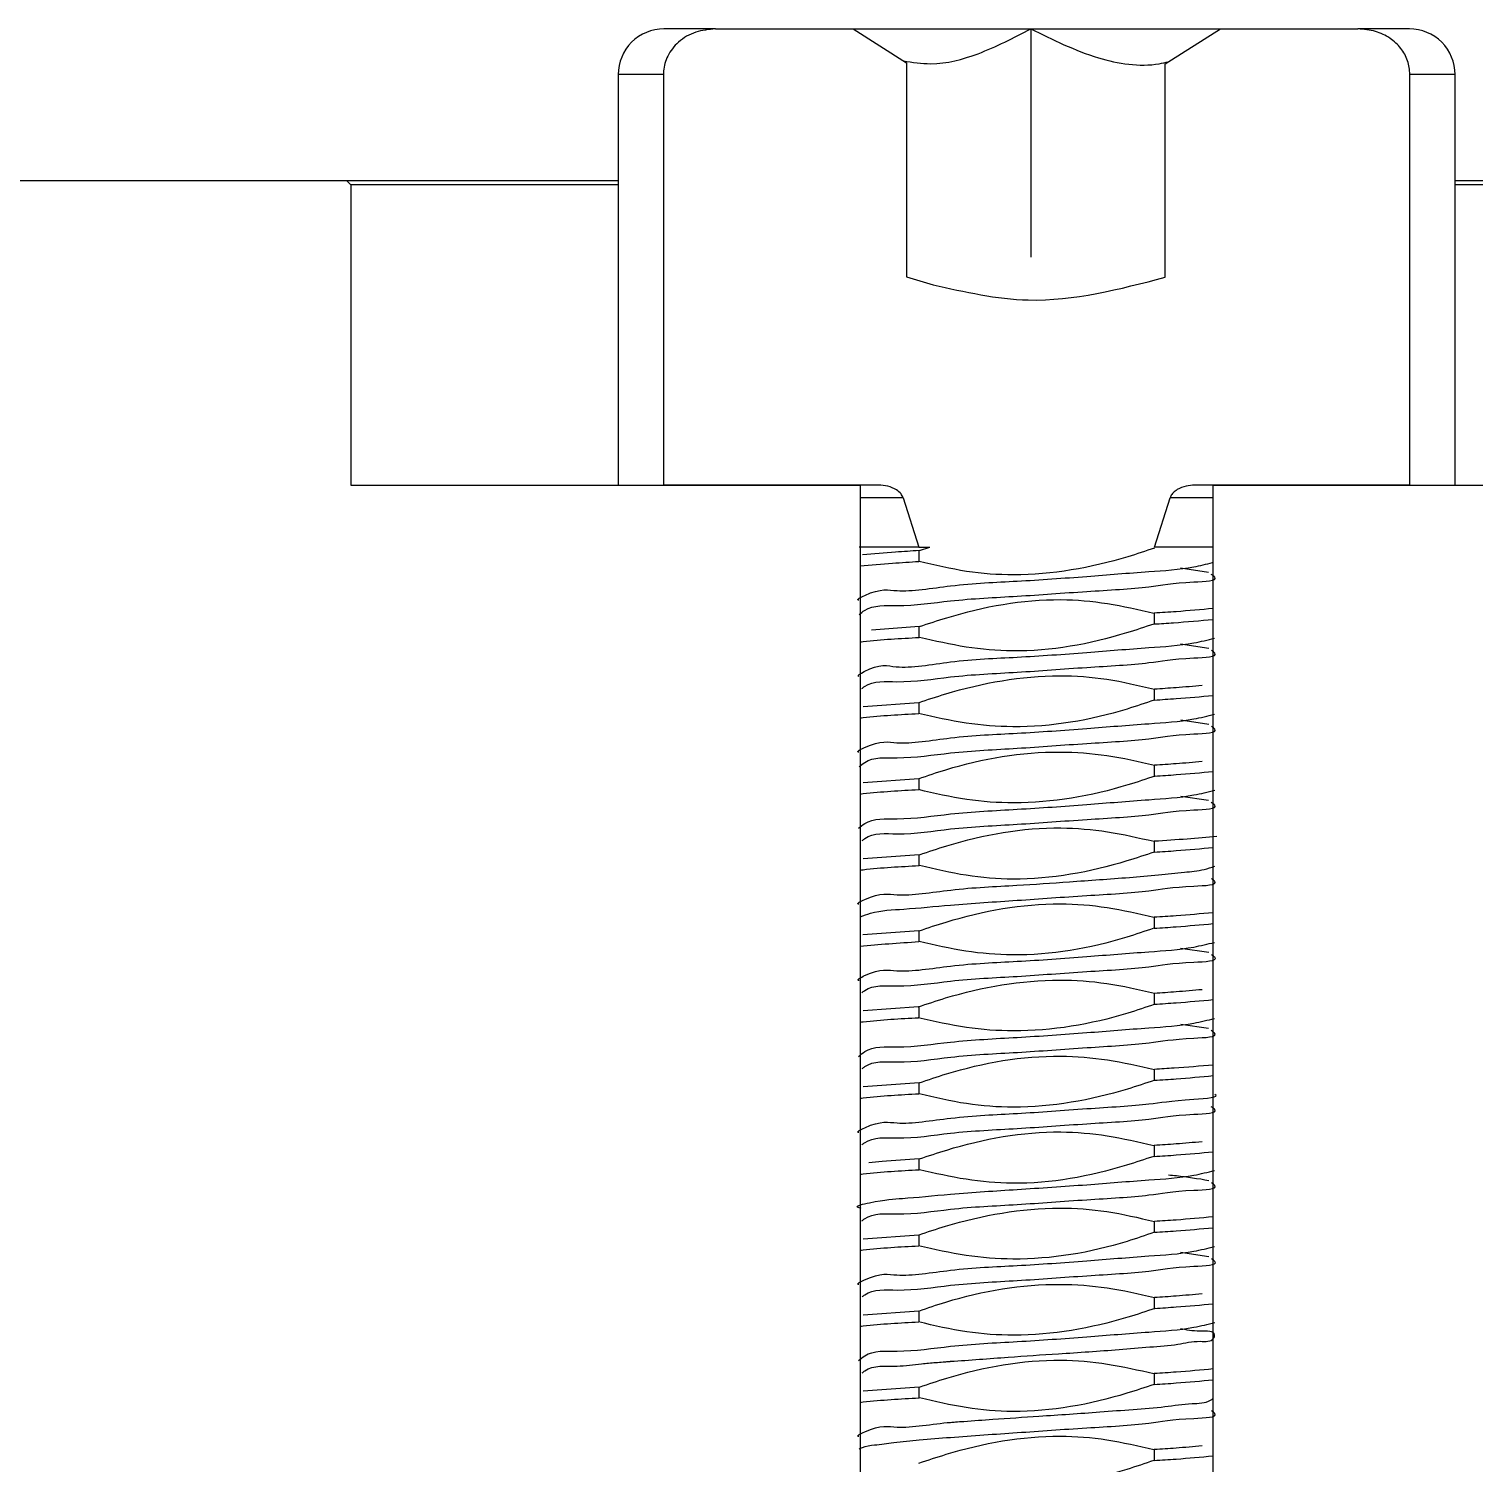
# Model space of a CAD drawing. Header units: millimetres. Extents: x 2 to 1187, y 2 to 839.
# Drawn here: x 649.109 to 653.858, y 466.228 to 470.943 of the extents above; entities that cross this region are included whole.
import ezdxf

# ---------------------------------------------------------------- set-up
doc = ezdxf.new("R2010")
doc.units = ezdxf.units.MM

msp = doc.modelspace()

# ---------------------------------------------------------------- linework, layer by layer
at = {"color": 7, "linetype": 'Continuous', "lineweight": 25}
for p, q in [((651.3645, 470.9434), (651.1954, 470.9434)), ((651.3645, 470.9434), (651.8168, 470.9434)), ((651.8168, 470.9434), (651.993, 470.8313)), ((651.8168, 470.9434), (652.4011, 470.9434)), ((652.4011, 470.9434), (652.4011, 470.1934)), ((652.4011, 470.9434), (653.0247, 470.9434)), ((652.8427, 470.8284), (653.024, 470.9434)), ((653.024, 470.9434), (653.4763, 470.9434)), ((653.6454, 470.9434), (653.4763, 470.9434)), ((651.993, 470.8313), (651.993, 470.1287)), ((652.8427, 470.127), (652.8427, 470.8284)), ((651.0454, 470.7934), (651.0454, 469.4434)), ((651.1936, 470.7934), (651.0454, 470.7934)), ((651.1936, 470.7934), (651.1936, 469.4434)), ((653.6472, 469.4434), (653.6472, 470.7934)), ((653.7954, 470.7934), (653.6472, 470.7934)), ((653.7954, 469.4434), (653.7954, 470.7934)), ((650.1537, 470.4434), (643.154, 470.4434)), ((650.1537, 470.4434), (650.1666, 470.4309)), ((651.0454, 470.4434), (650.1537, 470.4434)), ((650.1666, 470.4309), (650.1666, 469.4434)), ((651.0454, 470.4309), (650.1666, 470.4309)), ((654.6871, 470.4434), (653.7954, 470.4434)), ((654.6742, 470.4309), (653.7954, 470.4309)), ((651.993, 470.1287), (652.0801, 470.1022)), ((650.1666, 469.4434), (651.84, 469.4434)), ((651.901, 469.4434), (651.1936, 469.4434)), ((651.84, 469.4434), (651.84, 460.4434)), ((653.6472, 469.4434), (652.9398, 469.4434)), ((653.0008, 460.4434), (653.0008, 469.4434)), ((653.0008, 469.4434), (654.6742, 469.4434)), ((651.9817, 469.4021), (651.84, 469.4021)), ((651.9817, 469.4021), (652.0333, 469.2399)), ((652.8075, 469.2399), (652.8591, 469.4021)), ((653.0008, 469.4021), (652.8591, 469.4021)), ((652.0333, 469.2399), (651.8367, 469.2399)), ((652.0333, 469.2399), (652.069, 469.2399)), ((652.0356, 469.2284), (652.069, 469.2399)), ((652.8526, 469.2399), (652.8075, 469.2399)), ((653.0009, 469.2399), (652.8526, 469.2399)), ((652.0333, 469.2282), (652.0333, 469.1926)), ((652.9856, 469.1564), (652.8928, 469.1702)), ((652.8075, 468.987), (652.8075, 469.0227)), ((652.0341, 468.9783), (651.8777, 468.9672)), ((652.0333, 468.9783), (652.0333, 468.9426)), ((652.9858, 468.9067), (652.8935, 468.9203)), ((652.8075, 468.737), (652.8075, 468.7726)), ((652.0328, 468.7282), (651.8497, 468.7149)), ((652.0333, 468.7283), (652.0333, 468.6926)), ((652.9857, 468.6567), (652.8936, 468.6703)), ((652.033, 468.4782), (651.8501, 468.4649)), ((652.0333, 468.4782), (652.0333, 468.4426)), ((652.8075, 468.487), (652.8075, 468.5226)), ((652.9855, 468.4068), (652.8936, 468.4203)), ((652.8075, 468.237), (652.8075, 468.2726)), ((652.0341, 468.2283), (651.8502, 468.2149)), ((652.0333, 468.2282), (652.0333, 468.1926)), ((652.8075, 467.9869), (652.8075, 468.0227)), ((652.0335, 467.9783), (651.8496, 467.9648)), ((652.0333, 467.9783), (652.0333, 467.9426)), ((652.9858, 467.9067), (652.8933, 467.9204)), ((652.8075, 467.737), (652.8075, 467.7726)), ((652.0325, 467.7282), (651.8499, 467.7149)), ((652.0333, 467.7283), (652.0333, 467.6926)), ((652.9856, 467.6568), (652.8936, 467.6703)), ((652.8075, 467.4869), (652.8075, 467.5225)), ((652.0337, 467.4782), (651.8504, 467.4649)), ((652.0333, 467.4782), (652.0333, 467.4426)), ((652.8075, 467.2366), (652.8075, 467.2727)), ((652.0333, 467.2283), (652.0333, 467.1926)), ((652.8075, 466.987), (652.8075, 467.0226)), ((652.0327, 466.9782), (651.8498, 466.9649)), ((652.0333, 466.9783), (652.0333, 466.9426)), ((652.9857, 466.9067), (652.8935, 466.9203)), ((652.8075, 466.7369), (652.8075, 466.7726)), ((652.0331, 466.7282), (651.8502, 466.7149)), ((652.0333, 466.7282), (652.0333, 466.6926)), ((652.8075, 466.487), (652.8075, 466.5226)), ((652.0341, 466.4783), (651.8502, 466.465)), ((652.0333, 466.4783), (652.0333, 466.4426)), ((652.8075, 466.2369), (652.8075, 466.2727))]:
    msp.add_line(p, q, dxfattribs=at)
for centre, start, end in [((651.1954, 470.7934), 89.9984, 180.0035), ((653.6454, 470.7934), 359.9965, 90.0016)]:
    msp.add_arc(centre, 0.15, start, end, dxfattribs=at)
for points, knots in [([(651.3645, 470.9434), (651.3426, 470.9414), (651.2987, 470.9372), (651.2425, 470.9042), (651.2059, 470.8577), (651.1943, 470.8181), (651.1937, 470.7973), (651.1936, 470.7934)], [0, 0, 0, 0, 0.260479, 0.521405, 0.75212, 0.952966, 1, 1, 1, 1]), ([(651.9824, 470.838), (652.0124, 470.8334), (652.095, 470.8209), (652.2412, 470.8602), (652.3446, 470.914), (652.4011, 470.9434)], [0, 0, 0, 0, 0.204884, 0.565578, 1, 1, 1, 1]), ([(652.4011, 470.9434), (652.4732, 470.9078), (652.6052, 470.8425), (652.768, 470.816), (652.8434, 470.8329), (652.8535, 470.8352)], [0, 0, 0, 0, 0.510855, 0.934559, 1, 1, 1, 1]), ([(653.6472, 470.7934), (653.6456, 470.8089), (653.6425, 470.8398), (653.6182, 470.8814), (653.5818, 470.9149), (653.533, 470.9387), (653.4958, 470.9418), (653.4763, 470.9434)], [0, 0, 0, 0, 0.183503, 0.367097, 0.558073, 0.76852, 1, 1, 1, 1]), ([(652.0801, 470.1022), (652.1844, 470.0786), (652.4388, 470.021), (652.6928, 470.0877), (652.8427, 470.127)], [0, 0, 0, 0, 0.4099, 1, 1, 1, 1]), ([(651.9817, 469.4021), (651.9796, 469.4066), (651.9747, 469.417), (651.957, 469.4306), (651.9318, 469.4412), (651.9112, 469.4427), (651.901, 469.4434)], [0, 0, 0, 0, 0.153588, 0.356084, 0.681216, 1, 1, 1, 1]), ([(652.9398, 469.4434), (652.9303, 469.4428), (652.9104, 469.4414), (652.8861, 469.4319), (652.8695, 469.4195), (652.8619, 469.4098), (652.8597, 469.4037), (652.8591, 469.4021)], [0, 0, 0, 0, 0.298615, 0.623247, 0.798633, 0.944875, 1, 1, 1, 1]), ([(651.84, 469.178), (651.8756, 469.1811), (651.9401, 469.1866), (652.0046, 469.1907), (652.0335, 469.1926)], [0, 0, 0, 0, 0.552383, 1, 1, 1, 1]), ([(652.0342, 469.2283), (652.0083, 469.2266), (651.9462, 469.2226), (651.8843, 469.2176), (651.8482, 469.2147)], [0, 0, 0, 0, 0.417522, 1, 1, 1, 1]), ([(652.8075, 469.2365), (652.7782, 469.2267), (652.6291, 469.177), (652.4197, 469.1392), (652.1879, 469.1561), (652.0858, 469.1803), (652.0339, 469.1926)], [0, 0, 0, 0, 0.117592, 0.600101, 0.796975, 1, 1, 1, 1]), ([(651.8354, 469.0654), (651.8352, 469.0654), (651.8267, 469.0673), (651.9054, 469.1076), (651.9687, 469.0866), (652.1583, 469.1193), (652.358, 469.1268), (652.5779, 469.1426), (652.7704, 469.1585), (652.9092, 469.1669), (652.9776, 469.1837), (652.9978, 469.1886)], [0, 0, 0, 0, 0.000365, 0.022133, 0.113593, 0.264148, 0.451229, 0.646537, 0.820484, 0.946818, 1, 1, 1, 1]), ([(651.8375, 469.018), (651.8432, 469.0229), (651.8765, 469.0513), (651.9885, 469.0418), (652.1495, 469.0682), (652.3618, 469.0774), (652.5715, 469.094), (652.7868, 469.1053), (652.8783, 469.1246), (653.026, 469.1281), (652.9989, 469.1466), (652.9942, 469.1498)], [0, 0, 0, 0, 0.018672, 0.108562, 0.256637, 0.440683, 0.632887, 0.80408, 0.928411, 0.987643, 1, 1, 1, 1]), ([(652.0354, 468.9784), (652.0651, 468.9884), (652.2147, 469.0387), (652.4245, 469.0777), (652.6541, 469.0574), (652.7546, 469.0342), (652.8053, 469.0225)], [0, 0, 0, 0, 0.1201596, 0.6051604, 0.8010335, 1, 1, 1, 1]), ([(653.0008, 469.0378), (652.9602, 469.0341), (652.8955, 469.0282), (652.8307, 469.0241), (652.8067, 469.0226)], [0, 0, 0, 0, 0.6286653, 1, 1, 1, 1]), ([(652.8067, 468.987), (652.8278, 468.9883), (652.8926, 468.9924), (652.9573, 468.9982), (653.0008, 469.0021)], [0, 0, 0, 0, 0.326499, 1, 1, 1, 1]), ([(652.8053, 468.9868), (652.7756, 468.9768), (652.6261, 468.9264), (652.4163, 468.8876), (652.1867, 468.9079), (652.0862, 468.931), (652.0355, 468.9427)], [0, 0, 0, 0, 0.120171, 0.605264, 0.800797, 1, 1, 1, 1]), ([(651.8362, 468.8148), (651.8362, 468.8148), (651.8285, 468.8164), (651.9012, 468.8608), (651.9682, 468.8336), (652.1567, 468.8703), (652.3581, 468.8765), (652.5778, 468.8928), (652.7704, 468.9085), (652.9117, 468.9173), (652.9823, 468.9347), (653.0049, 468.9403)], [0, 0, 0, 0, 0.000155, 0.019843, 0.110199, 0.262086, 0.448117, 0.642363, 0.815348, 0.940971, 1, 1, 1, 1]), ([(651.84, 468.928), (651.8433, 468.9284), (651.9077, 468.9361), (651.9726, 468.9395), (652.0341, 468.9426)], [0, 0, 0, 0, 0.051258, 1, 1, 1, 1]), ([(651.8457, 468.7744), (651.8488, 468.777), (651.8797, 468.8024), (651.9889, 468.7908), (652.1492, 468.8185), (652.3616, 468.8275), (652.5711, 468.8444), (652.7867, 468.8556), (652.8776, 468.8752), (653.0258, 468.8783), (652.9993, 468.8966), (652.995, 468.8995)], [0, 0, 0, 0, 0.010021, 0.100724, 0.250167, 0.435968, 0.629992, 0.802873, 0.928493, 0.988434, 1, 1, 1, 1]), ([(652.0319, 468.7282), (652.0617, 468.7381), (652.2113, 468.7881), (652.4213, 468.8258), (652.6531, 468.8092), (652.7553, 468.7849), (652.8073, 468.7726)], [0, 0, 0, 0, 0.11934, 0.600725, 0.79707, 1, 1, 1, 1]), ([(652.9644, 468.7847), (652.9358, 468.7821), (652.8835, 468.7774), (652.8311, 468.7741), (652.8074, 468.7726)], [0, 0, 0, 0, 0.548456, 1, 1, 1, 1]), ([(652.8069, 468.737), (652.7773, 468.7268), (652.6279, 468.6753), (652.4173, 468.6395), (652.1861, 468.6578), (652.0841, 468.6809), (652.0323, 468.6926)], [0, 0, 0, 0, 0.119479, 0.602252, 0.797817, 1, 1, 1, 1]), ([(652.8073, 468.737), (652.831, 468.7385), (652.8956, 468.7426), (652.96, 468.7484), (653.0008, 468.7521)], [0, 0, 0, 0, 0.367016, 1, 1, 1, 1]), ([(651.8354, 468.5654), (651.8352, 468.5654), (651.8268, 468.5673), (651.9052, 468.6078), (651.9684, 468.5865), (652.1578, 468.6194), (652.3575, 468.6267), (652.5774, 468.6426), (652.77, 468.6585), (652.9113, 468.6672), (652.9819, 468.6846), (653.0044, 468.6902)], [0, 0, 0, 0, 0.000285, 0.02179, 0.112568, 0.262156, 0.448137, 0.642361, 0.815409, 0.941164, 1, 1, 1, 1]), ([(651.84, 468.6781), (651.8432, 468.6784), (651.9073, 468.6861), (651.9718, 468.6894), (652.033, 468.6926)], [0, 0, 0, 0, 0.0504811, 1, 1, 1, 1]), ([(651.8368, 468.5175), (651.8428, 468.5226), (651.8765, 468.5511), (651.9886, 468.542), (652.1498, 468.5681), (652.362, 468.5776), (652.5716, 468.5943), (652.7869, 468.6056), (652.878, 468.6251), (653.0259, 468.6284), (652.9991, 468.6467), (652.9946, 468.6498)], [0, 0, 0, 0, 0.019449, 0.109395, 0.257466, 0.441465, 0.633555, 0.804647, 0.928907, 0.988137, 1, 1, 1, 1]), ([(652.0324, 468.4782), (652.062, 468.4884), (652.2114, 468.5398), (652.4221, 468.5751), (652.6535, 468.5581), (652.7557, 468.535), (652.8075, 468.5233)], [0, 0, 0, 0, 0.119397, 0.601782, 0.797973, 1, 1, 1, 1]), ([(652.964, 468.5346), (652.9356, 468.5321), (652.8835, 468.5274), (652.8313, 468.5241), (652.8075, 468.5226)], [0, 0, 0, 0, 0.544806, 1, 1, 1, 1]), ([(652.8097, 468.4871), (652.78, 468.477), (652.6305, 468.4266), (652.4202, 468.3902), (652.1876, 468.4061), (652.0846, 468.4302), (652.032, 468.4425)], [0, 0, 0, 0, 0.119007, 0.599183, 0.795414, 1, 1, 1, 1]), ([(652.8083, 468.487), (652.8318, 468.4885), (652.896, 468.4926), (652.9601, 468.4984), (653.0008, 468.5021)], [0, 0, 0, 0, 0.3654664, 1, 1, 1, 1]), ([(651.835, 468.3155), (651.8416, 468.3211), (651.8757, 468.3503), (651.9885, 468.3415), (652.1501, 468.3673), (652.3604, 468.3774), (652.5772, 468.3925), (652.7704, 468.4085), (652.9118, 468.4173), (652.9826, 468.4348), (653.0055, 468.4404)], [0, 0, 0, 0, 0.0216, 0.112476, 0.262052, 0.447939, 0.642013, 0.814873, 0.940443, 1, 1, 1, 1]), ([(651.84, 468.428), (651.8434, 468.4284), (651.9074, 468.4361), (651.9718, 468.4394), (652.0329, 468.4426)], [0, 0, 0, 0, 0.052601, 1, 1, 1, 1]), ([(651.8466, 468.275), (651.8494, 468.2773), (651.8802, 468.3023), (651.9891, 468.2907), (652.1496, 468.3186), (652.3621, 468.3275), (652.5718, 468.3444), (652.787, 468.3558), (652.8784, 468.375), (653.0261, 468.3787), (652.9988, 468.3971), (652.9941, 468.4002)], [0, 0, 0, 0, 0.00918, 0.100022, 0.249596, 0.435459, 0.629492, 0.802284, 0.927735, 0.987433, 1, 1, 1, 1]), ([(652.0355, 468.2283), (652.0652, 468.2384), (652.2147, 468.2893), (652.4248, 468.327), (652.6546, 468.307), (652.7553, 468.2841), (652.8062, 468.2725)], [0, 0, 0, 0, 0.12006, 0.604983, 0.800622, 1, 1, 1, 1]), ([(653.0125, 468.2882), (652.9801, 468.2853), (652.9117, 468.2793), (652.8431, 468.2749), (652.807, 468.2725)], [0, 0, 0, 0, 0.473882, 1, 1, 1, 1]), ([(652.8071, 468.237), (652.8311, 468.2385), (652.8958, 468.2426), (652.9603, 468.2485), (653.0008, 468.2522)], [0, 0, 0, 0, 0.371346, 1, 1, 1, 1]), ([(652.8065, 468.2369), (652.7768, 468.227), (652.6271, 468.177), (652.4175, 468.1378), (652.1873, 468.1571), (652.0864, 468.1807), (652.0354, 468.1927)], [0, 0, 0, 0, 0.119979, 0.603949, 0.799813, 1, 1, 1, 1]), ([(651.8359, 468.0654), (651.8356, 468.0654), (651.8267, 468.0673), (651.9049, 468.1076), (651.9691, 468.0867), (652.1578, 468.1192), (652.339, 468.1257), (652.5366, 468.1403), (652.6913, 468.151), (652.8174, 468.1612), (652.8992, 468.1702), (652.9616, 468.1764), (652.994, 468.1867), (653.0056, 468.1903)], [0, 0, 0, 0, 0.000801, 0.02242, 0.11327, 0.262773, 0.447376, 0.593396, 0.760315, 0.84178, 0.913917, 0.96926, 1, 1, 1, 1]), ([(651.84, 468.1779), (651.8434, 468.1784), (651.9078, 468.1861), (651.9726, 468.1894), (652.0341, 468.1926)], [0, 0, 0, 0, 0.05266, 1, 1, 1, 1]), ([(651.8406, 468.0243), (651.8519, 468.0284), (651.8976, 468.0453), (651.9989, 468.0494), (652.1582, 468.0662), (652.361, 468.0783), (652.5712, 468.0941), (652.7865, 468.1056), (652.8778, 468.1251), (653.0259, 468.1283), (652.9991, 468.1467), (652.9946, 468.1497)], [0, 0, 0, 0, 0.030219, 0.12285, 0.252539, 0.437592, 0.630923, 0.803194, 0.928376, 0.988074, 1, 1, 1, 1]), ([(652.0338, 467.9783), (652.0635, 467.9882), (652.2132, 468.0381), (652.4228, 468.0771), (652.6534, 468.0584), (652.7546, 468.0346), (652.8057, 468.0226)], [0, 0, 0, 0, 0.119837, 0.603243, 0.799292, 1, 1, 1, 1]), ([(653.0008, 468.0379), (652.96, 468.0342), (652.8954, 468.0283), (652.8307, 468.0242), (652.8068, 468.0227)], [0, 0, 0, 0, 0.631422, 1, 1, 1, 1]), ([(652.8055, 467.9869), (652.7759, 467.9767), (652.6264, 467.9257), (652.4161, 467.8885), (652.186, 467.9082), (652.0851, 467.9311), (652.0341, 467.9427)], [0, 0, 0, 0, 0.119949, 0.604514, 0.800194, 1, 1, 1, 1]), ([(652.8068, 467.9868), (652.8307, 467.9883), (652.8954, 467.9924), (652.96, 467.9983), (653.0008, 468.002)], [0, 0, 0, 0, 0.368974, 1, 1, 1, 1]), ([(651.8365, 467.815), (651.836, 467.8151), (651.8268, 467.817), (651.9038, 467.8576), (651.9693, 467.8366), (652.1574, 467.8693), (652.3576, 467.8768), (652.5775, 467.8927), (652.7701, 467.9086), (652.9113, 467.9173), (652.9819, 467.9347), (653.0044, 467.9402)], [0, 0, 0, 0, 0.001241, 0.022708, 0.113408, 0.262875, 0.448727, 0.642827, 0.815743, 0.941359, 1, 1, 1, 1]), ([(651.84, 467.928), (651.8714, 467.9308), (651.9359, 467.9364), (652.0005, 467.9405), (652.0336, 467.9427)], [0, 0, 0, 0, 0.486756, 1, 1, 1, 1]), ([(651.846, 467.7746), (651.849, 467.7771), (651.8799, 467.8023), (651.989, 467.7908), (652.1494, 467.8185), (652.3618, 467.8275), (652.5713, 467.8444), (652.7868, 467.8556), (652.8776, 467.8752), (653.0258, 467.8783), (652.9994, 467.8965), (652.9951, 467.8994)], [0, 0, 0, 0, 0.009842, 0.100658, 0.2502, 0.436066, 0.630146, 0.803035, 0.92867, 0.988587, 1, 1, 1, 1]), ([(652.0311, 467.7281), (652.0608, 467.7382), (652.2103, 467.7889), (652.4208, 467.8249), (652.6528, 467.809), (652.7554, 467.7852), (652.8075, 467.7732)], [0, 0, 0, 0, 0.119222, 0.600391, 0.796967, 1, 1, 1, 1]), ([(652.9644, 467.7847), (652.9358, 467.7821), (652.8835, 467.7774), (652.8312, 467.7741), (652.8075, 467.7726)], [0, 0, 0, 0, 0.547699, 1, 1, 1, 1]), ([(652.809, 467.737), (652.7793, 467.7269), (652.6299, 467.6756), (652.4192, 467.6403), (652.1868, 467.6569), (652.0837, 467.6804), (652.0311, 467.6925)], [0, 0, 0, 0, 0.118989, 0.599501, 0.795266, 1, 1, 1, 1]), ([(652.808, 467.737), (652.8315, 467.7385), (652.8958, 467.7426), (652.96, 467.7484), (653.0008, 467.7521)], [0, 0, 0, 0, 0.365036, 1, 1, 1, 1]), ([(651.835, 467.5655), (651.8416, 467.5711), (651.8756, 467.6003), (651.9884, 467.5915), (652.1499, 467.6173), (652.3601, 467.6274), (652.5769, 467.6425), (652.7702, 467.6585), (652.9115, 467.6673), (652.9823, 467.6847), (653.005, 467.6903)], [0, 0, 0, 0, 0.021535, 0.11237, 0.261939, 0.44787, 0.642017, 0.814992, 0.940671, 1, 1, 1, 1]), ([(651.84, 467.678), (651.8433, 467.6784), (651.9072, 467.6861), (651.9715, 467.6894), (652.0325, 467.6926)], [0, 0, 0, 0, 0.051608, 1, 1, 1, 1]), ([(651.8468, 467.5252), (651.8496, 467.5274), (651.8804, 467.5523), (651.9893, 467.5407), (652.1498, 467.5686), (652.3623, 467.5775), (652.5719, 467.5944), (652.7871, 467.6058), (652.8785, 467.625), (653.0261, 467.6287), (652.9989, 467.647), (652.9941, 467.6502)], [0, 0, 0, 0, 0.008976, 0.099912, 0.249574, 0.435488, 0.629538, 0.802339, 0.927796, 0.987502, 1, 1, 1, 1]), ([(652.0344, 467.4783), (652.0641, 467.4885), (652.2135, 467.5398), (652.424, 467.576), (652.6547, 467.5572), (652.7561, 467.5343), (652.8075, 467.5227)], [0, 0, 0, 0, 0.1197194, 0.6034227, 0.7991481, 1, 1, 1, 1]), ([(653.0008, 467.5368), (652.9578, 467.5333), (652.8934, 467.5281), (652.8289, 467.5239), (652.8075, 467.5225)], [0, 0, 0, 0, 0.667511, 1, 1, 1, 1]), ([(652.8083, 467.487), (652.7786, 467.477), (652.6289, 467.4271), (652.4191, 467.389), (652.1877, 467.4062), (652.0858, 467.4303), (652.0341, 467.4426)], [0, 0, 0, 0, 0.119504, 0.601498, 0.797768, 1, 1, 1, 1]), ([(652.8078, 467.4869), (652.8315, 467.4885), (652.8959, 467.4925), (652.9602, 467.4984), (653.0008, 467.5021)], [0, 0, 0, 0, 0.36875, 1, 1, 1, 1]), ([(651.8356, 467.3153), (651.8354, 467.3154), (651.8266, 467.3172), (651.9052, 467.3576), (651.969, 467.3366), (652.1579, 467.3693), (652.3601, 467.3766), (652.5706, 467.3933), (652.792, 467.4066), (652.8678, 467.421), (653.0274, 467.431), (653.0058, 467.4405), (653.0058, 467.4405)], [0, 0, 0, 0, 0.000594, 0.022235, 0.113059, 0.262564, 0.448318, 0.642227, 0.814918, 0.940301, 0.999986, 1, 1, 1, 1]), ([(651.84, 467.428), (651.8434, 467.4284), (651.9077, 467.4361), (651.9723, 467.4394), (652.0336, 467.4426)], [0, 0, 0, 0, 0.052944, 1, 1, 1, 1]), ([(651.8461, 467.2747), (651.8491, 467.2771), (651.8798, 467.3024), (651.9889, 467.2907), (652.1493, 467.3186), (652.3618, 467.3273), (652.5714, 467.3441), (652.7867, 467.3553), (652.8782, 467.3747), (653.026, 467.3781), (652.9989, 467.3966), (652.9943, 467.3997)], [0, 0, 0, 0, 0.00957, 0.100278, 0.249729, 0.435477, 0.629485, 0.802322, 0.927844, 0.987632, 1, 1, 1, 1]), ([(652.0352, 467.2284), (652.0649, 467.2383), (652.2145, 467.2886), (652.4242, 467.3277), (652.6539, 467.3076), (652.7544, 467.2843), (652.8052, 467.2725)], [0, 0, 0, 0, 0.120148, 0.605037, 0.800595, 1, 1, 1, 1]), ([(652.9638, 467.2847), (652.9354, 467.2821), (652.8831, 467.2774), (652.8307, 467.2741), (652.8066, 467.2726)], [0, 0, 0, 0, 0.541456, 1, 1, 1, 1]), ([(652.8067, 467.2365), (652.8307, 467.2381), (652.8955, 467.2421), (652.9602, 467.248), (653.0008, 467.2517)], [0, 0, 0, 0, 0.371103, 1, 1, 1, 1]), ([(652.034, 467.2283), (651.9934, 467.2258), (651.9382, 467.2224), (651.8832, 467.2173), (651.8687, 467.216)], [0, 0, 0, 0, 0.7371951, 1, 1, 1, 1]), ([(652.8052, 467.2368), (652.7755, 467.2268), (652.626, 467.1763), (652.4162, 467.1377), (652.1866, 467.1579), (652.0861, 467.1811), (652.0354, 467.1927)], [0, 0, 0, 0, 0.120171, 0.605319, 0.800854, 1, 1, 1, 1]), ([(651.8438, 467.0653), (651.8387, 467.0667), (651.817, 467.0726), (651.9161, 467.0951), (651.9836, 467.0978), (652.1633, 467.1157), (652.3581, 467.128), (652.5778, 467.1424), (652.7704, 467.1586), (652.9116, 467.1673), (652.9823, 467.1847), (653.0048, 467.1903)], [0, 0, 0, 0, 0.010893, 0.046119, 0.138103, 0.270441, 0.454394, 0.646446, 0.817487, 0.941711, 1, 1, 1, 1]), ([(651.84, 467.178), (651.8433, 467.1784), (651.9077, 467.1861), (651.9726, 467.1895), (652.0341, 467.1926)], [0, 0, 0, 0, 0.051034, 1, 1, 1, 1]), ([(651.8458, 467.0245), (651.8488, 467.027), (651.8797, 467.0524), (651.9889, 467.0408), (652.1492, 467.0685), (652.3616, 467.0775), (652.5711, 467.0944), (652.7867, 467.1056), (652.8776, 467.1252), (653.0258, 467.1283), (652.9993, 467.1466), (652.995, 467.1495)], [0, 0, 0, 0, 0.009953, 0.100664, 0.250134, 0.43594, 0.629983, 0.802867, 0.928499, 0.988447, 1, 1, 1, 1]), ([(652.9858, 467.1567), (652.9505, 467.1628), (652.9067, 467.1703), (652.8625, 467.1739), (652.8539, 467.1746)], [0, 0, 0, 0, 0.804665, 1, 1, 1, 1]), ([(652.0317, 466.9782), (652.0614, 466.9881), (652.2111, 467.0382), (652.4211, 467.0756), (652.653, 467.0592), (652.7554, 467.035), (652.8075, 467.0227)], [0, 0, 0, 0, 0.119271, 0.600424, 0.796789, 1, 1, 1, 1]), ([(653.0008, 467.0378), (652.96, 467.0341), (652.8956, 467.0282), (652.8311, 467.0241), (652.8075, 467.0226)], [0, 0, 0, 0, 0.633667, 1, 1, 1, 1]), ([(652.8072, 466.987), (652.7776, 466.9768), (652.6282, 466.9253), (652.4175, 466.8896), (652.1861, 466.9077), (652.084, 466.9308), (652.032, 466.9426)], [0, 0, 0, 0, 0.119397, 0.601823, 0.797369, 1, 1, 1, 1]), ([(652.8074, 466.987), (652.831, 466.9885), (652.8956, 466.9926), (652.96, 466.9984), (653.0008, 467.0021)], [0, 0, 0, 0, 0.366675, 1, 1, 1, 1]), ([(651.8361, 466.8152), (651.8357, 466.8153), (651.8268, 466.8172), (651.9043, 466.8577), (651.969, 466.8366), (652.1576, 466.8693), (652.3576, 466.8767), (652.5774, 466.8926), (652.77, 466.9085), (652.9113, 466.9172), (652.982, 466.9346), (653.0046, 466.9402)], [0, 0, 0, 0, 0.000944, 0.022432, 0.113153, 0.262624, 0.448449, 0.642522, 0.815436, 0.941081, 1, 1, 1, 1]), ([(651.84, 466.9281), (651.8432, 466.9284), (651.9073, 466.9361), (651.9717, 466.9394), (652.0329, 466.9426)], [0, 0, 0, 0, 0.0505859, 1, 1, 1, 1]), ([(651.8465, 466.775), (651.8494, 466.7773), (651.8802, 466.8024), (651.9891, 466.7908), (652.1496, 466.8185), (652.3621, 466.8275), (652.5716, 466.8444), (652.7871, 466.8556), (652.8778, 466.8751), (653.0259, 466.8784), (652.9993, 466.8965), (652.995, 466.8995)], [0, 0, 0, 0, 0.009302, 0.100245, 0.249917, 0.435903, 0.630081, 0.80301, 0.928613, 0.988458, 1, 1, 1, 1]), ([(652.0326, 466.7282), (652.0623, 466.7384), (652.2117, 466.7898), (652.4224, 466.8251), (652.6537, 466.8079), (652.7557, 466.7849), (652.8075, 466.7732)], [0, 0, 0, 0, 0.11945, 0.602056, 0.798176, 1, 1, 1, 1]), ([(652.9639, 466.7846), (652.9356, 466.7821), (652.8835, 466.7773), (652.8313, 466.7741), (652.8075, 466.7726)], [0, 0, 0, 0, 0.544303, 1, 1, 1, 1]), ([(652.8097, 466.737), (652.78, 466.727), (652.6304, 466.6767), (652.4201, 466.6401), (652.1876, 466.656), (652.0847, 466.6802), (652.0323, 466.6925)], [0, 0, 0, 0, 0.119034, 0.599355, 0.795649, 1, 1, 1, 1]), ([(652.8083, 466.737), (652.8318, 466.7385), (652.896, 466.7426), (652.9601, 466.7484), (653.0008, 466.7521)], [0, 0, 0, 0, 0.365825, 1, 1, 1, 1]), ([(651.835, 466.5655), (651.8416, 466.5711), (651.8758, 466.6003), (651.9885, 466.5915), (652.1502, 466.6173), (652.3604, 466.6274), (652.5772, 466.6425), (652.7705, 466.6585), (652.9119, 466.6673), (652.9829, 466.6848), (653.0058, 466.6905)], [0, 0, 0, 0, 0.021582, 0.112433, 0.261981, 0.447829, 0.641851, 0.814664, 0.940187, 1, 1, 1, 1]), ([(651.84, 466.678), (651.8434, 466.6784), (651.9074, 466.6861), (651.9719, 466.6894), (652.0329, 466.6926)], [0, 0, 0, 0, 0.052732, 1, 1, 1, 1]), ([(651.8465, 466.5249), (651.8494, 466.5273), (651.8801, 466.5524), (651.9549, 466.5423), (652.0304, 466.5548), (652.0811, 466.5584), (652.1087, 466.5607), (652.123, 466.5618), (652.1303, 466.5624), (652.1339, 466.5627), (652.1358, 466.5628), (652.1367, 466.5629), (652.1372, 466.5629), (652.1374, 466.563), (652.2006, 466.5668), (652.3187, 466.5765), (652.5033, 466.5885), (652.6589, 466.5988), (652.7887, 466.6104), (652.8804, 466.6155), (652.9436, 466.6326), (652.9988, 466.6254), (653.0106, 466.6649), (652.9439, 466.659), (652.9116, 466.6661), (652.893, 466.6702)], [0, 0, 0, 0, 0.008481, 0.091817, 0.1548, 0.190684, 0.209565, 0.219224, 0.224117, 0.226564, 0.227793, 0.228407, 0.22872, 0.228871, 0.228917, 0.376118, 0.504682, 0.659535, 0.738202, 0.810057, 0.867583, 0.902534, 0.911514, 0.948803, 1, 1, 1, 1]), ([(652.0356, 466.4783), (652.0653, 466.4884), (652.2148, 466.5392), (652.4248, 466.5772), (652.6546, 466.557), (652.7552, 466.5341), (652.8059, 466.5225)], [0, 0, 0, 0, 0.120104, 0.605146, 0.800765, 1, 1, 1, 1]), ([(653.0008, 466.5378), (652.9602, 466.5341), (652.8957, 466.5282), (652.831, 466.5241), (652.8069, 466.5226)], [0, 0, 0, 0, 0.628209, 1, 1, 1, 1]), ([(652.8062, 466.4869), (652.7765, 466.4769), (652.6269, 466.4269), (652.4173, 466.3877), (652.1872, 466.4072), (652.0864, 466.4308), (652.0355, 466.4427)], [0, 0, 0, 0, 0.120011, 0.604242, 0.800002, 1, 1, 1, 1]), ([(652.807, 466.487), (652.8311, 466.4885), (652.8957, 466.4926), (652.9603, 466.4985), (653.0008, 466.5022)], [0, 0, 0, 0, 0.371684, 1, 1, 1, 1]), ([(651.836, 466.3154), (651.8356, 466.3154), (651.8267, 466.3173), (651.9048, 466.3577), (651.9684, 466.3361), (652.0845, 466.3586), (652.1574, 466.3638), (652.2036, 466.3673), (652.295, 466.3738), (652.4441, 466.3839), (652.5979, 466.394), (652.7357, 466.4049), (652.8375, 466.4118), (652.9201, 466.4258), (652.9777, 466.4245), (652.997, 466.4386), (652.9997, 466.4406)], [0, 0, 0, 0, 0.000895, 0.022594, 0.113829, 0.263939, 0.27727, 0.300925, 0.381827, 0.510683, 0.681347, 0.774159, 0.863325, 0.939463, 0.991456, 1, 1, 1, 1]), ([(651.84, 466.4279), (651.8434, 466.4284), (651.9078, 466.4361), (651.9727, 466.4394), (652.0341, 466.4426)], [0, 0, 0, 0, 0.052648, 1, 1, 1, 1]), ([(651.8371, 466.2744), (651.8405, 466.2763), (651.8558, 466.2849), (651.8954, 466.2883), (651.9571, 466.2979), (652.0408, 466.3051), (652.1756, 466.3164), (652.3609, 466.3286), (652.5712, 466.344), (652.7865, 466.3556), (652.8778, 466.3751), (653.0259, 466.3783), (652.9991, 466.3967), (652.9947, 466.3997)], [0, 0, 0, 0, 0.009833, 0.044038, 0.0975, 0.168618, 0.254813, 0.43933, 0.63209, 0.80385, 0.928649, 0.988182, 1, 1, 1, 1]), ([(652.0335, 466.2283), (652.0632, 466.2382), (652.2129, 466.2881), (652.4225, 466.3269), (652.6533, 466.3086), (652.7546, 466.2847), (652.8059, 466.2726)], [0, 0, 0, 0, 0.119759, 0.602863, 0.798966, 1, 1, 1, 1]), ([(652.8068, 466.2369), (652.8307, 466.2384), (652.8954, 466.2425), (652.96, 466.2483), (653.0008, 466.252)], [0, 0, 0, 0, 0.368319, 1, 1, 1, 1]), ([(652.9643, 466.2848), (652.9357, 466.2822), (652.8833, 466.2775), (652.8307, 466.2742), (652.8069, 466.2727)], [0, 0, 0, 0, 0.546307, 1, 1, 1, 1]), ([(652.8057, 466.2369), (652.776, 466.2267), (652.6266, 466.1756), (652.4162, 466.1386), (652.186, 466.1582), (652.085, 466.1811), (652.0339, 466.1927)], [0, 0, 0, 0, 0.119882, 0.604247, 0.799929, 1, 1, 1, 1])]:
    msp.add_open_spline(points, degree=3, knots=knots, dxfattribs=at)

doc.saveas('drawing.dxf')
